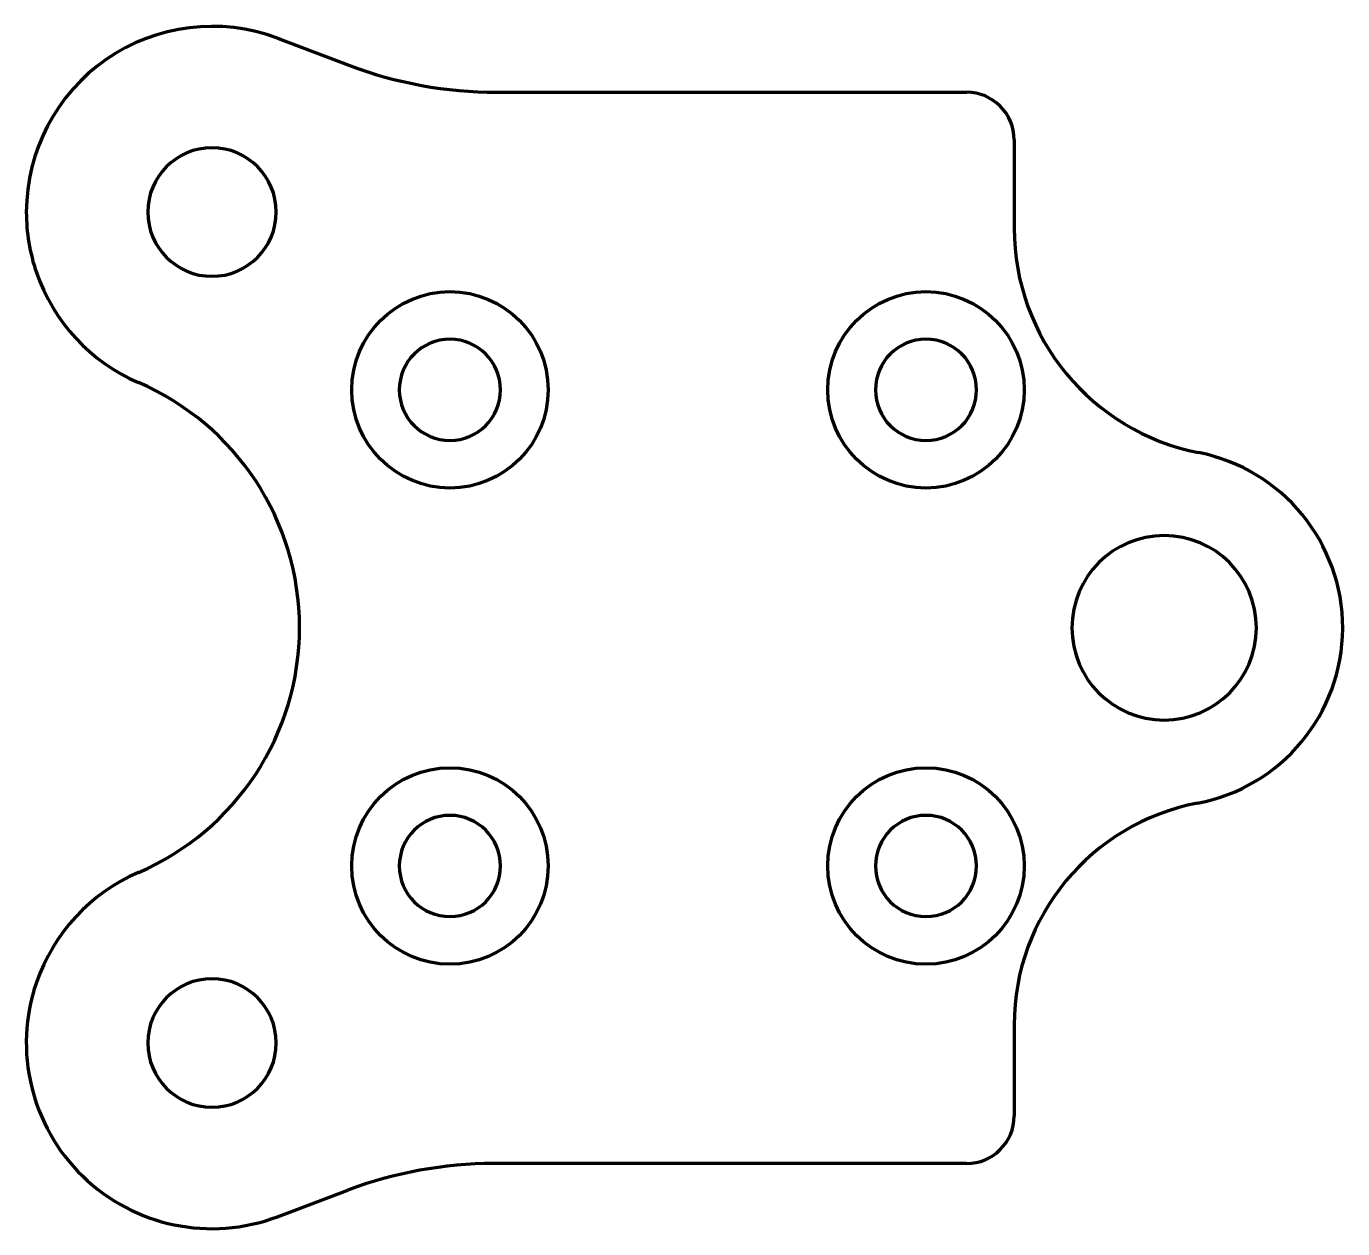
# Model space of a CAD drawing. Header units: millimetres. Extents: x 44.3 to 99.6, y -7.8 to 42.7.
import ezdxf

# ---------------------------------------------------------------- set-up
doc = ezdxf.new("R2010")
doc.units = ezdxf.units.MM
doc.layers.get('0').update_dxf_attribs({"color": 253, "lineweight": 70, "true_color": 0x8faf8f})

msp = doc.modelspace()

# ---------------------------------------------------------------- linework, layer by layer
for p, q in [((54.812, 42.201), (57.81, 41.068)), ((64.014, 39.935), (80.056, 39.935)), ((80.056, 39.935), (83.755, 39.935)), ((85.755, 37.935), (85.755, 34.223)), ((85.755, 0.766), (85.755, -3.065)), ((80.21, -5.065), (63.892, -5.065)), ((83.755, -5.065), (80.21, -5.065)), ((54.808, -7.298), (57.768, -6.181))]:
    msp.add_line(p, q)
at = {"extrusion": (-4.0637e-17, 1.51659e-16, -1)}
for centre, radius in [((-52.055, 34.904), 2.7), ((-62.05, 27.435), 2.125), ((-82.05, 27.435), 2.125), ((-92.055, 17.44), 3.875), ((-62.05, 7.435), 2.125), ((-82.05, 7.435), 2.125), ((-52.055, 0), 2.7)]:
    msp.add_circle(centre, radius, dxfattribs=at)
for centre in [(62.05, 27.435), (82.05, 27.435), (62.05, 7.435), (82.05, 7.435)]:
    msp.add_circle(centre, 4.125)
for centre, radius, start, end in [((52.055, 34.904), 7.8, 69.3027, 180), ((52.055, 34.904), 7.8, 67.595, 69.3027), ((64.014, 57.488), 17.553, 249.3027, 270), ((83.755, 37.935), 2, 0, 90), ((52.055, 34.904), 7.8, 180, 198.9613), ((95.36, 34.223), 9.605, 180, 258.8586), ((52.055, 34.904), 7.8, 198.9613, 246.6665), ((44.527, 17.452), 11.207, 293.3335, 66.6665), ((92.055, 17.44), 7.5, 280.7772, 78.8586), ((95.229, 0.766), 9.474, 100.7772, 180), ((52.055, 0), 7.8, 113.3335, 161.0387), ((52.055, 0), 7.8, 161.0387, 290.6672), ((83.755, -3.065), 2, 270, 0), ((63.892, -22.416), 17.351, 90, 110.6672), ((52.055, 0), 7.8, 290.6672, 292.3753)]:
    msp.add_arc(centre, radius, start, end)

doc.saveas('drawing.dxf')
